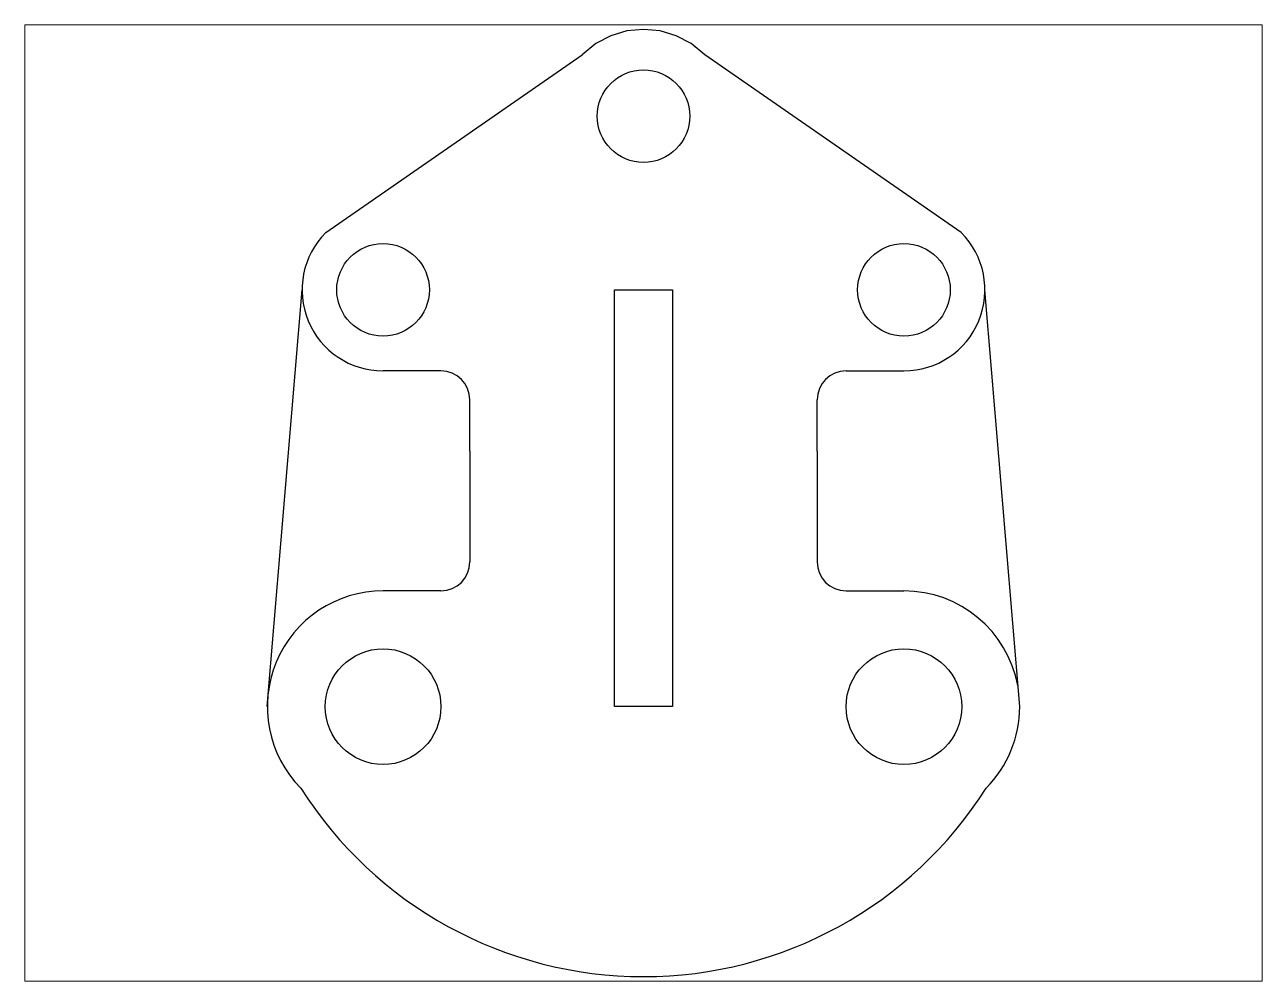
# Paper-space layout 'Layout1' of a CAD drawing. Header units: millimetres. Extents: x 1.1 to 9.9, y 0.85 to 7.65.
# The model-space entities are those that its viewports show. They can reach past a viewport. Long polylines and large blocks are cut down to what shows.
import ezdxf

# ---------------------------------------------------------------- set-up
doc = ezdxf.new("R2010")
doc.units = ezdxf.units.MM
doc.header["$MEASUREMENT"] = 0

msp = doc.modelspace()

# ---------------------------------------------------------------- linework, layer by layer
for p, q in [((486.62, 321.61), (570.22, 379.57)), ((693.86, 321.61), (610.26, 379.57)), ((467.55, 167.02), (478.88, 302.92)), ((580.8, 167.02), (580.8, 302.92)), ((580.8, 302.92), (590.24, 302.92)), ((590.24, 302.92), (599.68, 302.92)), ((599.68, 302.92), (599.68, 167.02)), ((712.93, 167.02), (701.6, 302.92)), ((524.18, 276.5), (505.3, 276.5)), ((656.3, 276.5), (675.18, 276.5)), ((533.61, 250.32), (533.61, 267.06)), ((646.86, 250.32), (646.86, 267.06)), ((533.61, 250.32), (533.61, 214.21)), ((646.86, 250.32), (646.86, 214.21)), ((524.18, 204.77), (505.3, 204.77)), ((656.3, 204.77), (675.18, 204.77)), ((590.24, 167.02), (580.8, 167.02)), ((599.68, 167.02), (590.24, 167.02))]:
    msp.add_line(p, q)
for centre, radius in [((590.24, 359.55), 15.1), ((505.3, 302.92), 15.1), ((675.18, 302.92), 15.1), ((505.3, 167.02), 18.87), ((675.18, 167.02), 18.87)]:
    msp.add_circle(centre, radius)
for centre, radius, start, end in [((590.24, 359.55), 28.31, 45, 135), ((505.3, 302.92), 26.42, 135, 270), ((675.18, 302.92), 26.42, 270, 45), ((524.18, 267.06), 9.44, 0, 90), ((656.3, 267.06), 9.44, 90, 180), ((524.18, 214.21), 9.44, 270, 0), ((656.3, 214.21), 9.44, 180, 270), ((505.3, 167.02), 37.75, 90, 224.7196), ((675.18, 167.02), 37.75, 10.4581, 90), ((675.18, 167.02), 37.75, 315.2804, 0), ((590.24, 211.33), 132.34, 212.3802, 327.6198)]:
    msp.add_arc(centre, radius, start, end)

psp = doc.layouts.get("Layout1")

# ---------------------------------------------------------------- viewports
at = {"layer": '0'}
psp.add_viewport(center=(5.5, 4.25), size=(8.8, 6.8), view_center_point=(590.2398, 233.4248), view_height=311.869296, dxfattribs=at)

doc.saveas('drawing.dxf')
